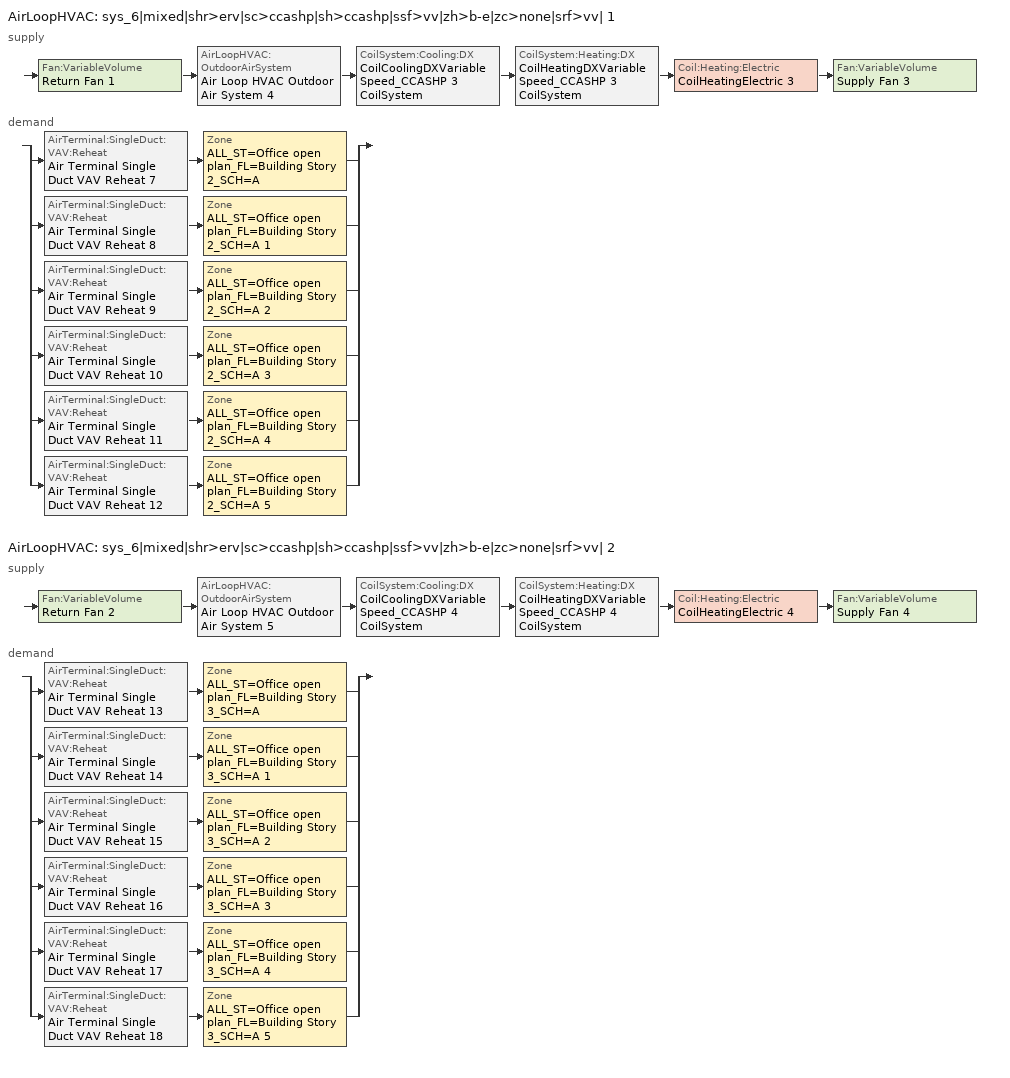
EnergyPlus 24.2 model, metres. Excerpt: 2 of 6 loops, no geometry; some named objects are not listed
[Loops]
AirLoopHVAC 'sys_6|mixed|shr>erv|sc>ccashp|sh>ccashp|ssf>vv|zh>b-e|zc>none|srf>vv| 1'
 supply: Fan:VariableVolume 'Return Fan 1' > AirLoopHVAC:OutdoorAirSystem 'Air Loop HVAC Outdoor Air System 4' > CoilSystem:Cooling:DX 'CoilCoolingDXVariableSpeed_CCASHP 3 CoilSystem' > CoilSystem:Heating:DX 'CoilHeatingDXVariableSpeed_CCASHP 3 CoilSystem' > Coil:Heating:Electric 'CoilHeatingElectric 3' > Fan:VariableVolume 'Supply Fan 3'
 demand: split
  | AirTerminal:SingleDuct:VAV:Reheat 'Air Terminal Single Duct VAV Reheat 7' > Zone 'ALL_ST=Office open plan_FL=Building Story 2_SCH=A'
  | AirTerminal:SingleDuct:VAV:Reheat 'Air Terminal Single Duct VAV Reheat 8' > Zone 'ALL_ST=Office open plan_FL=Building Story 2_SCH=A 1'
  | AirTerminal:SingleDuct:VAV:Reheat 'Air Terminal Single Duct VAV Reheat 9' > Zone 'ALL_ST=Office open plan_FL=Building Story 2_SCH=A 2'
  | AirTerminal:SingleDuct:VAV:Reheat 'Air Terminal Single Duct VAV Reheat 10' > Zone 'ALL_ST=Office open plan_FL=Building Story 2_SCH=A 3'
  | AirTerminal:SingleDuct:VAV:Reheat 'Air Terminal Single Duct VAV Reheat 11' > Zone 'ALL_ST=Office open plan_FL=Building Story 2_SCH=A 4'
  | AirTerminal:SingleDuct:VAV:Reheat 'Air Terminal Single Duct VAV Reheat 12' > Zone 'ALL_ST=Office open plan_FL=Building Story 2_SCH=A 5'
AirLoopHVAC 'sys_6|mixed|shr>erv|sc>ccashp|sh>ccashp|ssf>vv|zh>b-e|zc>none|srf>vv| 2'
 supply: Fan:VariableVolume 'Return Fan 2' > AirLoopHVAC:OutdoorAirSystem 'Air Loop HVAC Outdoor Air System 5' > CoilSystem:Cooling:DX 'CoilCoolingDXVariableSpeed_CCASHP 4 CoilSystem' > CoilSystem:Heating:DX 'CoilHeatingDXVariableSpeed_CCASHP 4 CoilSystem' > Coil:Heating:Electric 'CoilHeatingElectric 4' > Fan:VariableVolume 'Supply Fan 4'
 demand: split
  | AirTerminal:SingleDuct:VAV:Reheat 'Air Terminal Single Duct VAV Reheat 13' > Zone 'ALL_ST=Office open plan_FL=Building Story 3_SCH=A'
  | AirTerminal:SingleDuct:VAV:Reheat 'Air Terminal Single Duct VAV Reheat 14' > Zone 'ALL_ST=Office open plan_FL=Building Story 3_SCH=A 1'
  | AirTerminal:SingleDuct:VAV:Reheat 'Air Terminal Single Duct VAV Reheat 15' > Zone 'ALL_ST=Office open plan_FL=Building Story 3_SCH=A 2'
  | AirTerminal:SingleDuct:VAV:Reheat 'Air Terminal Single Duct VAV Reheat 16' > Zone 'ALL_ST=Office open plan_FL=Building Story 3_SCH=A 3'
  | AirTerminal:SingleDuct:VAV:Reheat 'Air Terminal Single Duct VAV Reheat 17' > Zone 'ALL_ST=Office open plan_FL=Building Story 3_SCH=A 4'
  | AirTerminal:SingleDuct:VAV:Reheat 'Air Terminal Single Duct VAV Reheat 18' > Zone 'ALL_ST=Office open plan_FL=Building Story 3_SCH=A 5'
[ZoneControl:Thermostat] Temperature Difference Between Cutout And Setpoint {deltaC}=0
Name | Zone or ZoneList | Control Type Schedule | Control 1
ALL_ST=Office open plan_FL=Building Story 2_SCH=A Thermostat | ALL_ST=Office open plan_FL=Building Story 2_SCH=A | ALL_ST=Office open plan_FL=Building Story 2_SCH=A Thermostat Schedule | Space Function Office open plan Thermostat 41
ALL_ST=Office open plan_FL=Building Story 2_SCH=A 1 Thermostat | ALL_ST=Office open plan_FL=Building Story 2_SCH=A 1 | ALL_ST=Office open plan_FL=Building Story 2_SCH=A 1 Thermostat Schedule | Space Function Office open plan Thermostat 46
ALL_ST=Office open plan_FL=Building Story 2_SCH=A 2 Thermostat | ALL_ST=Office open plan_FL=Building Story 2_SCH=A 2 | ALL_ST=Office open plan_FL=Building Story 2_SCH=A 2 Thermostat Schedule | Space Function Office open plan Thermostat 48
ALL_ST=Office open plan_FL=Building Story 2_SCH=A 3 Thermostat | ALL_ST=Office open plan_FL=Building Story 2_SCH=A 3 | ALL_ST=Office open plan_FL=Building Story 2_SCH=A 3 Thermostat Schedule | Space Function Office open plan Thermostat 52
ALL_ST=Office open plan_FL=Building Story 2_SCH=A 4 Thermostat | ALL_ST=Office open plan_FL=Building Story 2_SCH=A 4 | ALL_ST=Office open plan_FL=Building Story 2_SCH=A 4 Thermostat Schedule | Space Function Office open plan Thermostat 54
ALL_ST=Office open plan_FL=Building Story 2_SCH=A 5 Thermostat | ALL_ST=Office open plan_FL=Building Story 2_SCH=A 5 | ALL_ST=Office open plan_FL=Building Story 2_SCH=A 5 Thermostat Schedule | Space Function Office open plan Thermostat 56
ALL_ST=Office open plan_FL=Building Story 3_SCH=A Thermostat | ALL_ST=Office open plan_FL=Building Story 3_SCH=A | ALL_ST=Office open plan_FL=Building Story 3_SCH=A Thermostat Schedule | Space Function Office open plan Thermostat 40
ALL_ST=Office open plan_FL=Building Story 3_SCH=A 1 Thermostat | ALL_ST=Office open plan_FL=Building Story 3_SCH=A 1 | ALL_ST=Office open plan_FL=Building Story 3_SCH=A 1 Thermostat Schedule | Space Function Office open plan Thermostat 42
ALL_ST=Office open plan_FL=Building Story 3_SCH=A 2 Thermostat | ALL_ST=Office open plan_FL=Building Story 3_SCH=A 2 | ALL_ST=Office open plan_FL=Building Story 3_SCH=A 2 Thermostat Schedule | Space Function Office open plan Thermostat 45
ALL_ST=Office open plan_FL=Building Story 3_SCH=A 3 Thermostat | ALL_ST=Office open plan_FL=Building Story 3_SCH=A 3 | ALL_ST=Office open plan_FL=Building Story 3_SCH=A 3 Thermostat Schedule | Space Function Office open plan Thermostat 47
ALL_ST=Office open plan_FL=Building Story 3_SCH=A 4 Thermostat | ALL_ST=Office open plan_FL=Building Story 3_SCH=A 4 | ALL_ST=Office open plan_FL=Building Story 3_SCH=A 4 Thermostat Schedule | Space Function Office open plan Thermostat 51
ALL_ST=Office open plan_FL=Building Story 3_SCH=A 5 Thermostat | ALL_ST=Office open plan_FL=Building Story 3_SCH=A 5 | ALL_ST=Office open plan_FL=Building Story 3_SCH=A 5 Thermostat Schedule | Space Function Office open plan Thermostat 53
[ThermostatSetpoint:DualSetpoint] Heating Setpoint Temperature Schedule=NECB-A-Thermostat Setpoint-Heating; Cooling Setpoint Temperature Schedule=NECB-A-Thermostat Setpoint-Cooling
Space Function Office open plan Thermostat 41; Space Function Office open plan Thermostat 46; Space Function Office open plan Thermostat 48; Space Function Office open plan Thermostat 52; Space Function Office open plan Thermostat 54; Space Function Office open plan Thermostat 56; Space Function Office open plan Thermostat 40; Space Function Office open plan Thermostat 42; Space Function Office open plan Thermostat 45; Space Function Office open plan Thermostat 47; Space Function Office open plan Thermostat 51; Space Function Office open plan Thermostat 53
[ZoneHVAC:Baseboard:Convective:Electric] Availability Schedule=Always On Discrete; Heating Design Capacity {W}=Autosize; Efficiency=1
ZoneHVACBaseboardConvectiveElectric 8; ZoneHVACBaseboardConvectiveElectric 9; ZoneHVACBaseboardConvectiveElectric 10; ZoneHVACBaseboardConvectiveElectric 11; ZoneHVACBaseboardConvectiveElectric 12; ZoneHVACBaseboardConvectiveElectric 13; ZoneHVACBaseboardConvectiveElectric 14; ZoneHVACBaseboardConvectiveElectric 15; ZoneHVACBaseboardConvectiveElectric 16; ZoneHVACBaseboardConvectiveElectric 17; ZoneHVACBaseboardConvectiveElectric 18; ZoneHVACBaseboardConvectiveElectric 19
[Zone equipment]
ALL_ST=Office open plan_FL=Building Story 2_SCH=A: Air Terminal Single Duct VAV Reheat 7, ZoneHVACBaseboardConvectiveElectric 8
ALL_ST=Office open plan_FL=Building Story 2_SCH=A 1: Air Terminal Single Duct VAV Reheat 8, ZoneHVACBaseboardConvectiveElectric 9
ALL_ST=Office open plan_FL=Building Story 2_SCH=A 2: Air Terminal Single Duct VAV Reheat 9, ZoneHVACBaseboardConvectiveElectric 10
ALL_ST=Office open plan_FL=Building Story 2_SCH=A 3: Air Terminal Single Duct VAV Reheat 10, ZoneHVACBaseboardConvectiveElectric 11
ALL_ST=Office open plan_FL=Building Story 2_SCH=A 4: Air Terminal Single Duct VAV Reheat 11, ZoneHVACBaseboardConvectiveElectric 12
ALL_ST=Office open plan_FL=Building Story 2_SCH=A 5: Air Terminal Single Duct VAV Reheat 12, ZoneHVACBaseboardConvectiveElectric 13
ALL_ST=Office open plan_FL=Building Story 3_SCH=A: Air Terminal Single Duct VAV Reheat 13, ZoneHVACBaseboardConvectiveElectric 14
ALL_ST=Office open plan_FL=Building Story 3_SCH=A 1: Air Terminal Single Duct VAV Reheat 14, ZoneHVACBaseboardConvectiveElectric 15
ALL_ST=Office open plan_FL=Building Story 3_SCH=A 2: Air Terminal Single Duct VAV Reheat 15, ZoneHVACBaseboardConvectiveElectric 16
ALL_ST=Office open plan_FL=Building Story 3_SCH=A 3: Air Terminal Single Duct VAV Reheat 16, ZoneHVACBaseboardConvectiveElectric 17
ALL_ST=Office open plan_FL=Building Story 3_SCH=A 4: Air Terminal Single Duct VAV Reheat 17, ZoneHVACBaseboardConvectiveElectric 18
ALL_ST=Office open plan_FL=Building Story 3_SCH=A 5: Air Terminal Single Duct VAV Reheat 18, ZoneHVACBaseboardConvectiveElectric 19
[Sizing:Zone] Zone Cooling Design Supply Air Temperature Input Method=TemperatureDifference; Zone Cooling Design Supply Air Temperature {C}=13; Zone Cooling Design Supply Air Temperature Difference {deltaC}=11; Zone Heating Design Supply Air Temperature Input Method=TemperatureDifference; Zone Heating Design Supply Air Temperature {C}=43; Zone Heating Design Supply Air Temperature Difference {deltaC}=21; Zone Cooling Design Supply Air Humidity Ratio {kgWater/kgDryAir}=0.0085; Zone Heating Design Supply Air Humidity Ratio {kgWater/kgDryAir}=0.008; Zone Heating Sizing Factor=1.3; Zone Cooling Sizing Factor=1.1; Cooling Design Air Flow Method=DesignDay; Cooling Design Air Flow Rate {m3/s}=0; Cooling Minimum Air Flow per Zone Floor Area {m3/s-m2}=0.000762; Cooling Minimum Air Flow {m3/s}=0; Cooling Minimum Air Flow Fraction=0; Heating Design Air Flow Method=DesignDay; Heating Design Air Flow Rate {m3/s}=0; Heating Maximum Air Flow per Zone Floor Area {m3/s-m2}=0.002032; Heating Maximum Air Flow {m3/s}=0.141576; Heating Maximum Air Flow Fraction=0.3; Account for Dedicated Outdoor Air System=No; Zone Load Sizing Method=Sensible Load Only No Latent Load; Zone Latent Cooling Design Supply Air Humidity Ratio Input Method=HumidityRatioDifference; Zone Cooling Design Supply Air Humidity Ratio Difference {kgWater/kgDryAir}=0.005; Zone Latent Heating Design Supply Air Humidity Ratio Input Method=HumidityRatioDifference; Zone Humidification Design Supply Air Humidity Ratio Difference {kgWater/kgDryAir}=0.005; Type of Space Sum to Use=Coincident
Name | Design Specification Outdoor Air Object
ALL_ST=Office open plan_FL=Building Story 2_SCH=A | ALL_ST=Office open plan_FL=Building Story 2_SCH=A DSOA Space List
ALL_ST=Office open plan_FL=Building Story 2_SCH=A 1 | ALL_ST=Office open plan_FL=Building Story 2_SCH=A 1 DSOA Space List
ALL_ST=Office open plan_FL=Building Story 2_SCH=A 2 | ALL_ST=Office open plan_FL=Building Story 2_SCH=A 2 DSOA Space List
ALL_ST=Office open plan_FL=Building Story 2_SCH=A 3 | ALL_ST=Office open plan_FL=Building Story 2_SCH=A 3 DSOA Space List
ALL_ST=Office open plan_FL=Building Story 2_SCH=A 4 | ALL_ST=Office open plan_FL=Building Story 2_SCH=A 4 DSOA Space List
ALL_ST=Office open plan_FL=Building Story 2_SCH=A 5 | ALL_ST=Office open plan_FL=Building Story 2_SCH=A 5 DSOA Space List
ALL_ST=Office open plan_FL=Building Story 3_SCH=A | ALL_ST=Office open plan_FL=Building Story 3_SCH=A DSOA Space List
ALL_ST=Office open plan_FL=Building Story 3_SCH=A 1 | ALL_ST=Office open plan_FL=Building Story 3_SCH=A 1 DSOA Space List
ALL_ST=Office open plan_FL=Building Story 3_SCH=A 2 | ALL_ST=Office open plan_FL=Building Story 3_SCH=A 2 DSOA Space List
ALL_ST=Office open plan_FL=Building Story 3_SCH=A 3 | ALL_ST=Office open plan_FL=Building Story 3_SCH=A 3 DSOA Space List
ALL_ST=Office open plan_FL=Building Story 3_SCH=A 4 | ALL_ST=Office open plan_FL=Building Story 3_SCH=A 4 DSOA Space List
ALL_ST=Office open plan_FL=Building Story 3_SCH=A 5 | ALL_ST=Office open plan_FL=Building Story 3_SCH=A 5 DSOA Space List
[Controller:MechanicalVentilation] Demand Controlled Ventilation=No; System Outdoor Air Method=ZoneSum; Design Specification Outdoor Air Object Name 1=Space Function Office open plan Ventilation; Design Specification Outdoor Air Object Name 2=Space Function Office open plan Ventilation; Design Specification Outdoor Air Object Name 3=Space Function Office open plan Ventilation; Design Specification Outdoor Air Object Name 4=Space Function Office open plan Ventilation; Design Specification Outdoor Air Object Name 5=Space Function Office open plan Ventilation; Design Specification Outdoor Air Object Name 6=Space Function Office open plan Ventilation
Name | Availability Schedule | Zone or ZoneList Name 1 | Zone or ZoneList Name 2 | Zone or ZoneList Name 3 | Zone or ZoneList Name 4 | Zone or ZoneList Name 5 | Zone or ZoneList Name 6
Controller Mechanical Ventilation 4 | sys_6|mixed|shr>none|sc>ccashp|sh>ccashp|ssf>vv|zh>b-e|zc>none|srf>vv| 1 Occ Sch | ALL_ST=Office open plan_FL=Building Story 2_SCH=A | ALL_ST=Office open plan_FL=Building Story 2_SCH=A 1 | ALL_ST=Office open plan_FL=Building Story 2_SCH=A 2 | ALL_ST=Office open plan_FL=Building Story 2_SCH=A 3 | ALL_ST=Office open plan_FL=Building Story 2_SCH=A 4 | ALL_ST=Office open plan_FL=Building Story 2_SCH=A 5
Controller Mechanical Ventilation 5 | sys_6|mixed|shr>none|sc>ccashp|sh>ccashp|ssf>vv|zh>b-e|zc>none|srf>vv| 2 Occ Sch | ALL_ST=Office open plan_FL=Building Story 3_SCH=A | ALL_ST=Office open plan_FL=Building Story 3_SCH=A 1 | ALL_ST=Office open plan_FL=Building Story 3_SCH=A 2 | ALL_ST=Office open plan_FL=Building Story 3_SCH=A 3 | ALL_ST=Office open plan_FL=Building Story 3_SCH=A 4 | ALL_ST=Office open plan_FL=Building Story 3_SCH=A 5
[DesignSpecification:OutdoorAir]
Space Function Office open plan Ventilation: Outdoor Air Method=Sum; Outdoor Air Flow per Person {m3/s-person}=0.00253908; Outdoor Air Flow per Zone Floor Area {m3/s-m2}=0.0003048; Outdoor Air Flow per Zone {m3/s}=0; Outdoor Air Flow Air Changes per Hour {1/hr}=0
[DesignSpecification:OutdoorAir:SpaceList] Space Design Specification Outdoor Air Object Name 1=Space Function Office open plan Ventilation
Name | Space Name 1
ALL_ST=Office open plan_FL=Building Story 2_SCH=A DSOA Space List | Perimeter_mid_ZN_4
ALL_ST=Office open plan_FL=Building Story 2_SCH=A 1 DSOA Space List | Perimeter_mid_ZN_2
ALL_ST=Office open plan_FL=Building Story 2_SCH=A 2 DSOA Space List | Perimeter_mid_ZN_1
ALL_ST=Office open plan_FL=Building Story 2_SCH=A 3 DSOA Space List | DataCenter_mid_ZN_6
ALL_ST=Office open plan_FL=Building Story 2_SCH=A 4 DSOA Space List | Core_mid
ALL_ST=Office open plan_FL=Building Story 2_SCH=A 5 DSOA Space List | Perimeter_mid_ZN_3
ALL_ST=Office open plan_FL=Building Story 3_SCH=A DSOA Space List | Perimeter_top_ZN_4
ALL_ST=Office open plan_FL=Building Story 3_SCH=A 1 DSOA Space List | Perimeter_top_ZN_1
ALL_ST=Office open plan_FL=Building Story 3_SCH=A 2 DSOA Space List | Perimeter_top_ZN_2
ALL_ST=Office open plan_FL=Building Story 3_SCH=A 3 DSOA Space List | DataCenter_top_ZN_6
ALL_ST=Office open plan_FL=Building Story 3_SCH=A 4 DSOA Space List | Perimeter_top_ZN_3
ALL_ST=Office open plan_FL=Building Story 3_SCH=A 5 DSOA Space List | Core_top
[AirTerminal:SingleDuct:VAV:Reheat] Availability Schedule=Always On Discrete; Maximum Air Flow Rate {m3/s}=Autosize; Zone Minimum Air Flow Input Method=Constant; Constant Minimum Air Flow Fraction=0.3; Fixed Minimum Air Flow Rate {m3/s}=0; Maximum Hot Water or Steam Flow Rate {m3/s}=Autosize; Minimum Hot Water or Steam Flow Rate {m3/s}=0; Convergence Tolerance=0.001; Damper Heating Action=Normal; Maximum Flow per Zone Floor Area During Reheat {m3/s-m2}=Autocalculate; Maximum Flow Fraction During Reheat=0.5; Maximum Reheat Air Temperature {C}=43
Name | Reheat Coil
Air Terminal Single Duct VAV Reheat 7 | Coil Heating Electric 7
Air Terminal Single Duct VAV Reheat 8 | Coil Heating Electric 8
Air Terminal Single Duct VAV Reheat 9 | Coil Heating Electric 9
Air Terminal Single Duct VAV Reheat 10 | Coil Heating Electric 10
Air Terminal Single Duct VAV Reheat 11 | Coil Heating Electric 11
Air Terminal Single Duct VAV Reheat 12 | Coil Heating Electric 12
Air Terminal Single Duct VAV Reheat 13 | Coil Heating Electric 13
Air Terminal Single Duct VAV Reheat 14 | Coil Heating Electric 14
Air Terminal Single Duct VAV Reheat 15 | Coil Heating Electric 15
Air Terminal Single Duct VAV Reheat 16 | Coil Heating Electric 16
Air Terminal Single Duct VAV Reheat 17 | Coil Heating Electric 17
Air Terminal Single Duct VAV Reheat 18 | Coil Heating Electric 18
[Coil:Heating:Electric] Availability Schedule=Always On Discrete; Efficiency=1
Name | Nominal Capacity {W}
Coil Heating Electric 7 | 209724
Coil Heating Electric 8 | 176876
Coil Heating Electric 9 | 245921
Coil Heating Electric 10 | 25674.6
Coil Heating Electric 11 | 389016
Coil Heating Electric 12 | 243651
Coil Heating Electric 13 | 24052.3
Coil Heating Electric 14 | 36860.1
Coil Heating Electric 15 | 24195.8
Coil Heating Electric 16 | 3039.24
Coil Heating Electric 17 | 36634
Coil Heating Electric 18 | 96427.9
CoilHeatingElectric 3; CoilHeatingElectric 4 | Autosize
[AirLoopHVAC] Design Supply Air Flow Rate {m3/s}=AutoSize; Design Return Air Flow Fraction of Supply Air Flow=1
sys_6|mixed|shr>erv|sc>ccashp|sh>ccashp|ssf>vv|zh>b-e|zc>none|srf>vv| 1; sys_6|mixed|shr>erv|sc>ccashp|sh>ccashp|ssf>vv|zh>b-e|zc>none|srf>vv| 2
[Sizing:System] Type of Load to Size On=Sensible; Design Outdoor Air Flow Rate {m3/s}=Autosize; Central Heating Maximum System Air Flow Ratio=1; Preheat Design Temperature {C}=7; Preheat Design Humidity Ratio {kgWater/kgDryAir}=0.008; Precool Design Temperature {C}=13; Precool Design Humidity Ratio {kgWater/kgDryAir}=0.008; Central Cooling Design Supply Air Temperature {C}=13; Central Heating Design Supply Air Temperature {C}=43; Type of Zone Sum to Use=NonCoincident; 100% Outdoor Air in Cooling=No; 100% Outdoor Air in Heating=No; Central Cooling Design Supply Air Humidity Ratio {kgWater/kgDryAir}=0.0085; Central Heating Design Supply Air Humidity Ratio {kgWater/kgDryAir}=0.008; Cooling Supply Air Flow Rate Method=DesignDay; Cooling Supply Air Flow Rate {m3/s}=0; Cooling Supply Air Flow Rate Per Floor Area {m3/s-m2}=0.00996765; Cooling Fraction of Autosized Cooling Supply Air Flow Rate=1; Cooling Supply Air Flow Rate Per Unit Cooling Capacity {m3/s-W}=3.94755e-05; Heating Supply Air Flow Rate Method=DesignDay; Heating Supply Air Flow Rate {m3/s}=0; Heating Supply Air Flow Rate Per Floor Area {m3/s-m2}=0.00996765; Heating Fraction of Autosized Heating Supply Air Flow Rate=1; Heating Fraction of Autosized Cooling Supply Air Flow Rate=1; Heating Supply Air Flow Rate Per Unit Heating Capacity {m3/s-W}=3.15882e-05; System Outdoor Air Method=ZoneSum; Zone Maximum Outdoor Air Fraction=1; Cooling Design Capacity Method=CoolingDesignCapacity; Cooling Design Capacity {W}=Autosize; Cooling Design Capacity Per Floor Area {W/m2}=234.7; Fraction of Autosized Cooling Design Capacity=1; Heating Design Capacity Method=HeatingDesignCapacity; Heating Design Capacity {W}=Autosize; Heating Design Capacity Per Floor Area {W/m2}=157; Fraction of Autosized Heating Design Capacity=1; Central Cooling Capacity Control Method=OnOff; Occupant Diversity=Autosize
sys_6|mixed|shr>erv|sc>ccashp|sh>ccashp|ssf>vv|zh>b-e|zc>none|srf>vv| 1; sys_6|mixed|shr>erv|sc>ccashp|sh>ccashp|ssf>vv|zh>b-e|zc>none|srf>vv| 2
[Controller:OutdoorAir] Minimum Outdoor Air Flow Rate {m3/s}=Autosize; Maximum Outdoor Air Flow Rate {m3/s}=Autosize; Economizer Control Type=DifferentialEnthalpy; Economizer Control Action Type=ModulateFlow; Lockout Type=NoLockout; Minimum Limit Type=FixedMinimum; High Humidity Control=No; High Humidity Outdoor Air Flow Ratio=1; Control High Indoor Humidity Based on Outdoor Humidity Ratio=Yes; Heat Recovery Bypass Control Type=BypassWhenOAFlowGreaterThanMinimum; Economizer Operation Staging=InterlockedWithMechanicalCooling
Name | Minimum Outdoor Air Schedule | Mechanical Ventilation Controller
Controller Outdoor Air 4 | sys_6|mixed|shr>none|sc>ccashp|sh>ccashp|ssf>vv|zh>b-e|zc>none|srf>vv| 1 Occ Sch | Controller Mechanical Ventilation 4
Controller Outdoor Air 5 | sys_6|mixed|shr>none|sc>ccashp|sh>ccashp|ssf>vv|zh>b-e|zc>none|srf>vv| 2 Occ Sch | Controller Mechanical Ventilation 5
[HeatExchanger:AirToAir:SensibleAndLatent] Availability Schedule=Always On Discrete; Nominal Supply Air Flow Rate {m3/s}=Autosize; Sensible Effectiveness at 100% Heating Air Flow=0.5; Latent Effectiveness at 100% Heating Air Flow=0.5; Sensible Effectiveness at 100% Cooling Air Flow=0.5; Latent Effectiveness at 100% Cooling Air Flow=0.5; Supply Air Outlet Temperature Control=Yes; Heat Exchanger Type=Rotary; Frost Control Type=ExhaustOnly; Threshold Temperature {C}=-23.3; Initial Defrost Time Fraction=0.167; Rate of Defrost Time Fraction Increase {1/K}=1.44; Economizer Lockout=Yes
Name | Nominal Electric Power {W} | Sensible Effectiveness of Heating Air Flow Curve | Latent Effectiveness of Heating Air Flow Curve | Sensible Effectiveness of Cooling Air Flow Curve | Latent Effectiveness of Cooling Air Flow Curve
sys_6|mixed|shr>none|sc>ccashp|sh>ccashp|ssf>vv|zh>b-e|zc>none|srf>vv| 1 ERV | 11089.1 | sys_6|mixed|shr>none|sc>ccashp|sh>ccashp|ssf>vv|zh>b-e|zc>none|srf>vv| 1 ERV_SensHeatEff 1 | sys_6|mixed|shr>none|sc>ccashp|sh>ccashp|ssf>vv|zh>b-e|zc>none|srf>vv| 1 ERV_LatHeatEff 1 | sys_6|mixed|shr>none|sc>ccashp|sh>ccashp|ssf>vv|zh>b-e|zc>none|srf>vv| 1 ERV_SensCoolEff 1 | sys_6|mixed|shr>none|sc>ccashp|sh>ccashp|ssf>vv|zh>b-e|zc>none|srf>vv| 1 ERV_LatCoolEff 1
sys_6|mixed|shr>none|sc>ccashp|sh>ccashp|ssf>vv|zh>b-e|zc>none|srf>vv| 2 ERV | 1153.91 | sys_6|mixed|shr>none|sc>ccashp|sh>ccashp|ssf>vv|zh>b-e|zc>none|srf>vv| 2 ERV_SensHeatEff 1 | sys_6|mixed|shr>none|sc>ccashp|sh>ccashp|ssf>vv|zh>b-e|zc>none|srf>vv| 2 ERV_LatHeatEff 1 | sys_6|mixed|shr>none|sc>ccashp|sh>ccashp|ssf>vv|zh>b-e|zc>none|srf>vv| 2 ERV_SensCoolEff 1 | sys_6|mixed|shr>none|sc>ccashp|sh>ccashp|ssf>vv|zh>b-e|zc>none|srf>vv| 2 ERV_LatCoolEff 1
[SetpointManager:OutdoorAirPretreat] Control Variable=Temperature; Minimum Setpoint Temperature {C}=-99; Maximum Setpoint Temperature {C}=99; Minimum Setpoint Humidity Ratio {kgWater/kgDryAir}=1e-05; Maximum Setpoint Humidity Ratio {kgWater/kgDryAir}=1
Name | Setpoint Node or NodeList
Setpoint Manager Outdoor Air Pretreat 4 | sys_6|mixed|shr>none|sc>ccashp|sh>ccashp|ssf>vv|zh>b-e|zc>none|srf>vv| 1 ERV Primary Outlet Air Node
Setpoint Manager Outdoor Air Pretreat 5 | sys_6|mixed|shr>none|sc>ccashp|sh>ccashp|ssf>vv|zh>b-e|zc>none|srf>vv| 2 ERV Primary Outlet Air Node
[SetpointManager:MixedAir] Control Variable=Temperature
Name | Setpoint Node or NodeList
Return Fan 1 Outlet Air Node OS Default SPM | Return Fan 1 Outlet Air Node
sys_6|mixed|shr>erv|sc>ccashp|sh>ccashp|ssf>vv|zh>b-e|zc>none|srf>vv| 1 Mixed Air Node OS Default SPM | sys_6|mixed|shr>erv|sc>ccashp|sh>ccashp|ssf>vv|zh>b-e|zc>none|srf>vv| 1 Mixed Air Node
CoilCoolingDXVariableSpeed_CCASHP 3 Outlet Air Node OS Default SPM | CoilCoolingDXVariableSpeed_CCASHP 3 Outlet Air Node
CoilHeatingDXVariableSpeed_CCASHP 3 Outlet Air Node OS Default SPM | CoilHeatingDXVariableSpeed_CCASHP 3 Outlet Air Node
Return Fan 2 Outlet Air Node OS Default SPM | Return Fan 2 Outlet Air Node
sys_6|mixed|shr>erv|sc>ccashp|sh>ccashp|ssf>vv|zh>b-e|zc>none|srf>vv| 2 Mixed Air Node OS Default SPM | sys_6|mixed|shr>erv|sc>ccashp|sh>ccashp|ssf>vv|zh>b-e|zc>none|srf>vv| 2 Mixed Air Node
CoilCoolingDXVariableSpeed_CCASHP 4 Outlet Air Node OS Default SPM | CoilCoolingDXVariableSpeed_CCASHP 4 Outlet Air Node
CoilHeatingDXVariableSpeed_CCASHP 4 Outlet Air Node OS Default SPM | CoilHeatingDXVariableSpeed_CCASHP 4 Outlet Air Node
[CoilSystem:Cooling:DX]
Name | Cooling Coil
CoilCoolingDXVariableSpeed_CCASHP 3 CoilSystem | CoilCoolingDXVariableSpeed_CCASHP 3
CoilCoolingDXVariableSpeed_CCASHP 4 CoilSystem | CoilCoolingDXVariableSpeed_CCASHP 4
[Coil:Cooling:DX:VariableSpeed] Number of Speeds=1; Nominal Speed Level=1; Rated Air Flow Rate At Selected Nominal Speed Level {m3/s}=AutoSize; Nominal Time for Condensate to Begin Leaving the Coil {s}=0; Initial Moisture Evaporation Rate Divided by Steady-State AC Latent Capacity=0; Maximum Cycling Rate {cycles/hr}=2.5; Latent Capacity Time Constant {s}=60; Fan Delay Time {s}=60; Energy Part Load Fraction Curve=Mitsubishi Hyper Heating VRF Outdoor Unit CPLFFPLR curve; Condenser Type=AirCooled; Evaporative Condenser Pump Rated Power Consumption {W}=0; Crankcase Heater Capacity {W}=1e-06; Maximum Outdoor Dry-Bulb Temperature for Crankcase Heater Operation {C}=10; Minimum Outdoor Dry-Bulb Temperature for Compressor Operation {C}=-25; Basin Heater Capacity {W/K}=0; Basin Heater Setpoint Temperature {C}=2; Speed Reference Unit Gross Rated Total Cooling Capacity 1 {W}=8914.19; Speed Reference Unit Gross Rated Sensible Heat Ratio 1=0.79; Speed Reference Unit Gross Rated Cooling COP 1 {W/W}=3.76; Speed Reference Unit Rated Air Flow Rate 1 {m3/s}=0.944; Speed Rated Evaporator Fan Power Per Volume Flow Rate 2017 1 {W/(m3/s)}=773.3; Speed Rated Evaporator Fan Power Per Volume Flow Rate 2023 1 {W/(m3/s)}=934.4; Speed Total Cooling Capacity Function of Temperature Curve Name 1=Mitsubishi Hyper Heating VRF Outdoor Unit CCAPFT curve; Speed Total Cooling Capacity Function of Air Flow Fraction Curve Name 1=Mitsubishi Hyper Heating VRF Outdoor Unit CCAPFFF curve; Speed Energy Input Ratio Function of Temperature Curve Name 1=Mitsubishi Hyper Heating VRF Outdoor Unit CEIRFT curve; Speed Energy Input Ratio Function of Air Flow Fraction Curve Name 1=Mitsubishi Hyper Heating VRF Outdoor Unit CEIRFFF curve
Name | Gross Rated Total Cooling Capacity At Selected Nominal Speed Level {W}
CoilCoolingDXVariableSpeed_CCASHP 3 | 1.75122e+06
CoilCoolingDXVariableSpeed_CCASHP 4 | 270416
[CoilSystem:Heating:DX]
Name | Heating Coil
CoilHeatingDXVariableSpeed_CCASHP 3 CoilSystem | CoilHeatingDXVariableSpeed_CCASHP 3
CoilHeatingDXVariableSpeed_CCASHP 4 CoilSystem | CoilHeatingDXVariableSpeed_CCASHP 4
[Coil:Heating:DX:VariableSpeed] Number of Speeds=1; Nominal Speed Level=1; Rated Air Flow Rate At Selected Nominal Speed Level {m3/s}=AutoSize; Energy Part Load Fraction Curve=Mitsubishi Hyper Heating VRF Outdoor Unit HPLFFPLR curve; Defrost Energy Input Ratio Function of Temperature Curve=Mitsubishi Hyper Heating VRF Outdoor Unit Defrost HEIRFT curve; Minimum Outdoor Dry-Bulb Temperature for Compressor Operation {C}=-25; Maximum Outdoor Dry-Bulb Temperature for Defrost Operation {C}=5; Crankcase Heater Capacity {W}=1e-06; Maximum Outdoor Dry-Bulb Temperature for Crankcase Heater Operation {C}=10; Defrost Strategy=ReverseCycle; Defrost Control=OnDemand; Defrost Time Period Fraction=0.166667; Resistive Defrost Heater Capacity {W}=AutoSize; Speed Reference Unit Gross Rated Heating Capacity 1 {W}=9124.85; Speed Reference Unit Rated Air Flow Rate 1 {m3/s}=0.653; Speed Rated Supply Air Fan Power Per Volume Flow Rate 2017 1 {W/(m3/s)}=773.3; Speed Rated Supply Air Fan Power Per Volume Flow Rate 2023 1 {W/(m3/s)}=934.4; Speed Heating Capacity Function of Temperature Curve Name 1=Mitsubishi Hyper Heating VRF Outdoor Unit HCAPFT curve; Speed Total  Heating Capacity Function of Air Flow Fraction Curve Name 1=Mitsubishi Hyper Heating VRF Outdoor Unit HCAPFFF curve; Speed Energy Input Ratio Function of Temperature Curve Name 1=Mitsubishi Hyper Heating VRF Outdoor Unit HEIRFT curve; Speed Energy Input Ratio Function of Air Flow Fraction Curve Name 1=Mitsubishi Hyper Heating VRF Outdoor Unit HEIRFFF curve
Name | Rated Heating Capacity At Selected Nominal Speed Level {W} | Speed Reference Unit Gross Rated Heating COP 1 {W/W}
CoilHeatingDXVariableSpeed_CCASHP 3 | 1.75122e+06 | 7.55188
CoilHeatingDXVariableSpeed_CCASHP 4 | 270416 | 4.65041
[Fan:VariableVolume] Maximum Flow Rate {m3/s}=AutoSize; Fan Power Minimum Flow Rate Input Method=Fraction; Fan Power Minimum Air Flow Rate {m3/s}=0; Motor In Airstream Fraction=1; Fan Power Coefficient 5=0
Name | Availability Schedule | Fan Total Efficiency | Pressure Rise {Pa} | Fan Power Minimum Flow Fraction | Motor Efficiency | Fan Power Coefficient 1 | Fan Power Coefficient 2 | Fan Power Coefficient 3 | Fan Power Coefficient 4
Return Fan 1 | sys_6|mixed|shr>none|sc>ccashp|sh>ccashp|ssf>vv|zh>b-e|zc>none|srf>vv| 1 Occ Sch | 0.299975 | 250 | 0.22 | 0.4615 | -0.3477 | 4.0976 | -5.0024 | 2.268
Supply Fan 3 | sys_6|mixed|shr>none|sc>ccashp|sh>ccashp|ssf>vv|zh>b-e|zc>none|srf>vv| 1 Occ Sch | 0.549965 | 1000 | 0.22 | 0.8461 | -0.3477 | 4.0976 | -5.0024 | 2.268
Return Fan 2 | sys_6|mixed|shr>none|sc>ccashp|sh>ccashp|ssf>vv|zh>b-e|zc>none|srf>vv| 2 Occ Sch | 0.299975 | 250 | 0.68 | 0.4615 | -2.4176 | 9.5874 | -11.559 | 5.4009
Supply Fan 4 | sys_6|mixed|shr>none|sc>ccashp|sh>ccashp|ssf>vv|zh>b-e|zc>none|srf>vv| 2 Occ Sch | 0.549965 | 1000 | 0.22 | 0.8461 | -0.3477 | 4.0976 | -5.0024 | 2.268
[SetpointManager:Warmest] Control Variable=Temperature; Minimum Setpoint Temperature {C}=13; Maximum Setpoint Temperature {C}=22; Strategy=MaximumTemperature
Name | HVAC Air Loop | Setpoint Node or NodeList
Setpoint Manager Warmest 2 | sys_6|mixed|shr>erv|sc>ccashp|sh>ccashp|ssf>vv|zh>b-e|zc>none|srf>vv| 1 | sys_6|mixed|shr>erv|sc>ccashp|sh>ccashp|ssf>vv|zh>b-e|zc>none|srf>vv| 1 Supply Outlet Node
Setpoint Manager Warmest 3 | sys_6|mixed|shr>erv|sc>ccashp|sh>ccashp|ssf>vv|zh>b-e|zc>none|srf>vv| 2 | sys_6|mixed|shr>erv|sc>ccashp|sh>ccashp|ssf>vv|zh>b-e|zc>none|srf>vv| 2 Supply Outlet Node
[Schedule:Day:Interval]
NECB-A-Thermostat Setpoint-Heating Sun|Hol Day; NECB-A-Thermostat Setpoint-Heating Sat Day: No, 24:00, 18
NECB-A-Thermostat Setpoint-Heating Default|Wkdy Day; NECB-A-Thermostat Setpoint-Heating Default: No, 06:00, 18, 07:00, 20, 21:00, 22, 24:00, 18
NECB-A-Thermostat Setpoint-Cooling Sun|Hol Day; NECB-A-Thermostat Setpoint-Cooling Sat Day: No, 24:00, 35
NECB-A-Thermostat Setpoint-Cooling Default|Wkdy Day; NECB-A-Thermostat Setpoint-Cooling Default: No, 06:00, 35, 21:00, 24, 24:00, 35
Schedule Day 14; Schedule Day 13; Schedule Day 16; Schedule Day 15: No, 24:00, 0
sys_6|mixed|shr>none|sc>ccashp|sh>ccashp|ssf>vv|zh>b-e|zc>none|srf>vv| 1 Occ Sch Default; sys_6|mixed|shr>none|sc>ccashp|sh>ccashp|ssf>vv|zh>b-e|zc>none|srf>vv| 2 Occ Sch Default: No, 08:00, 0, 19:00, 1, 24:00, 0
sys_6|mixed|shr>none|sc>ccashp|sh>ccashp|ssf>vv|zh>b-e|zc>none|srf>vv| 1 Occ Sch Summer Design Day; sys_6|mixed|shr>none|sc>ccashp|sh>ccashp|ssf>vv|zh>b-e|zc>none|srf>vv| 1 Occ Sch Winter Design Day; sys_6|mixed|shr>none|sc>ccashp|sh>ccashp|ssf>vv|zh>b-e|zc>none|srf>vv| 2 Occ Sch Summer Design Day; sys_6|mixed|shr>none|sc>ccashp|sh>ccashp|ssf>vv|zh>b-e|zc>none|srf>vv| 2 Occ Sch Winter Design Day: No, 24:00, 1
[Schedule:Week:Daily]
NECB-A-Thermostat Setpoint-Heating Week Rule - Jan1-Dec31: NECB-A-Thermostat Setpoint-Heating Sun|Hol Day, NECB-A-Thermostat Setpoint-Heating Default|Wkdy Day, NECB-A-Thermostat Setpoint-Heating Default|Wkdy Day, NECB-A-Thermostat Setpoint-Heating Default|Wkdy Day, NECB-A-Thermostat Setpoint-Heating Default|Wkdy Day, NECB-A-Thermostat Setpoint-Heating Default|Wkdy Day, NECB-A-Thermostat Setpoint-Heating Sat Day, NECB-A-Thermostat Setpoint-Heating Default, NECB-A-Thermostat Setpoint-Heating Default, NECB-A-Thermostat Setpoint-Heating Default, NECB-A-Thermostat Setpoint-Heating Default, NECB-A-Thermostat Setpoint-Heating Default
NECB-A-Thermostat Setpoint-Cooling Week Rule - Jan1-Dec31: NECB-A-Thermostat Setpoint-Cooling Sun|Hol Day, NECB-A-Thermostat Setpoint-Cooling Default|Wkdy Day, NECB-A-Thermostat Setpoint-Cooling Default|Wkdy Day, NECB-A-Thermostat Setpoint-Cooling Default|Wkdy Day, NECB-A-Thermostat Setpoint-Cooling Default|Wkdy Day, NECB-A-Thermostat Setpoint-Cooling Default|Wkdy Day, NECB-A-Thermostat Setpoint-Cooling Sat Day, NECB-A-Thermostat Setpoint-Cooling Default, NECB-A-Thermostat Setpoint-Cooling Default, NECB-A-Thermostat Setpoint-Cooling Default, NECB-A-Thermostat Setpoint-Cooling Default, NECB-A-Thermostat Setpoint-Cooling Default
sys_6|mixed|shr>none|sc>ccashp|sh>ccashp|ssf>vv|zh>b-e|zc>none|srf>vv| 1 Occ Sch Week Rule - Jan1-Dec31: Schedule Day 14, sys_6|mixed|shr>none|sc>ccashp|sh>ccashp|ssf>vv|zh>b-e|zc>none|srf>vv| 1 Occ Sch Default, sys_6|mixed|shr>none|sc>ccashp|sh>ccashp|ssf>vv|zh>b-e|zc>none|srf>vv| 1 Occ Sch Default, sys_6|mixed|shr>none|sc>ccashp|sh>ccashp|ssf>vv|zh>b-e|zc>none|srf>vv| 1 Occ Sch Default, sys_6|mixed|shr>none|sc>ccashp|sh>ccashp|ssf>vv|zh>b-e|zc>none|srf>vv| 1 Occ Sch Default, sys_6|mixed|shr>none|sc>ccashp|sh>ccashp|ssf>vv|zh>b-e|zc>none|srf>vv| 1 Occ Sch Default, Schedule Day 13, sys_6|mixed|shr>none|sc>ccashp|sh>ccashp|ssf>vv|zh>b-e|zc>none|srf>vv| 1 Occ Sch Default, sys_6|mixed|shr>none|sc>ccashp|sh>ccashp|ssf>vv|zh>b-e|zc>none|srf>vv| 1 Occ Sch Summer Design Day, sys_6|mixed|shr>none|sc>ccashp|sh>ccashp|ssf>vv|zh>b-e|zc>none|srf>vv| 1 Occ Sch Winter Design Day, sys_6|mixed|shr>none|sc>ccashp|sh>ccashp|ssf>vv|zh>b-e|zc>none|srf>vv| 1 Occ Sch Default, sys_6|mixed|shr>none|sc>ccashp|sh>ccashp|ssf>vv|zh>b-e|zc>none|srf>vv| 1 Occ Sch Default
sys_6|mixed|shr>none|sc>ccashp|sh>ccashp|ssf>vv|zh>b-e|zc>none|srf>vv| 2 Occ Sch Week Rule - Jan1-Dec31: Schedule Day 16, sys_6|mixed|shr>none|sc>ccashp|sh>ccashp|ssf>vv|zh>b-e|zc>none|srf>vv| 2 Occ Sch Default, sys_6|mixed|shr>none|sc>ccashp|sh>ccashp|ssf>vv|zh>b-e|zc>none|srf>vv| 2 Occ Sch Default, sys_6|mixed|shr>none|sc>ccashp|sh>ccashp|ssf>vv|zh>b-e|zc>none|srf>vv| 2 Occ Sch Default, sys_6|mixed|shr>none|sc>ccashp|sh>ccashp|ssf>vv|zh>b-e|zc>none|srf>vv| 2 Occ Sch Default, sys_6|mixed|shr>none|sc>ccashp|sh>ccashp|ssf>vv|zh>b-e|zc>none|srf>vv| 2 Occ Sch Default, Schedule Day 15, sys_6|mixed|shr>none|sc>ccashp|sh>ccashp|ssf>vv|zh>b-e|zc>none|srf>vv| 2 Occ Sch Default, sys_6|mixed|shr>none|sc>ccashp|sh>ccashp|ssf>vv|zh>b-e|zc>none|srf>vv| 2 Occ Sch Summer Design Day, sys_6|mixed|shr>none|sc>ccashp|sh>ccashp|ssf>vv|zh>b-e|zc>none|srf>vv| 2 Occ Sch Winter Design Day, sys_6|mixed|shr>none|sc>ccashp|sh>ccashp|ssf>vv|zh>b-e|zc>none|srf>vv| 2 Occ Sch Default, sys_6|mixed|shr>none|sc>ccashp|sh>ccashp|ssf>vv|zh>b-e|zc>none|srf>vv| 2 Occ Sch Default
[Schedule:Year]
NECB-A-Thermostat Setpoint-Heating: NECB-A-Thermostat Setpoint-Heating Week Rule - Jan1-Dec31, 1, 1, 12, 31
NECB-A-Thermostat Setpoint-Cooling: NECB-A-Thermostat Setpoint-Cooling Week Rule - Jan1-Dec31, 1, 1, 12, 31
sys_6|mixed|shr>none|sc>ccashp|sh>ccashp|ssf>vv|zh>b-e|zc>none|srf>vv| 1 Occ Sch: sys_6|mixed|shr>none|sc>ccashp|sh>ccashp|ssf>vv|zh>b-e|zc>none|srf>vv| 1 Occ Sch Week Rule - Jan1-Dec31, 1, 1, 12, 31
sys_6|mixed|shr>none|sc>ccashp|sh>ccashp|ssf>vv|zh>b-e|zc>none|srf>vv| 2 Occ Sch: sys_6|mixed|shr>none|sc>ccashp|sh>ccashp|ssf>vv|zh>b-e|zc>none|srf>vv| 2 Occ Sch Week Rule - Jan1-Dec31, 1, 1, 12, 31
[Schedule:Compact]
ALL_ST=Office open plan_FL=Building Story 2_SCH=A Thermostat Schedule; ALL_ST=Office open plan_FL=Building Story 2_SCH=A 1 Thermostat Schedule; ALL_ST=Office open plan_FL=Building Story 2_SCH=A 2 Thermostat Schedule; ALL_ST=Office open plan_FL=Building Story 2_SCH=A 3 Thermostat Schedule; ALL_ST=Office open plan_FL=Building Story 2_SCH=A 4 Thermostat Schedule; ALL_ST=Office open plan_FL=Building Story 2_SCH=A 5 Thermostat Schedule; ALL_ST=Office open plan_FL=Building Story 3_SCH=A Thermostat Schedule; ALL_ST=Office open plan_FL=Building Story 3_SCH=A 1 Thermostat Schedule; ALL_ST=Office open plan_FL=Building Story 3_SCH=A 2 Thermostat Schedule; ALL_ST=Office open plan_FL=Building Story 3_SCH=A 3 Thermostat Schedule; ALL_ST=Office open plan_FL=Building Story 3_SCH=A 4 Thermostat Schedule; ALL_ST=Office open plan_FL=Building Story 3_SCH=A 5 Thermostat Schedule: Through: 12/31, For: AllDays, Until: 24:00, 4
[Schedule:Constant]
Always On Discrete: Hourly Value=1
[Table:Lookup]
Mitsubishi Hyper Heating VRF Outdoor Unit CPLFFPLR curve: Mitsubishi Hyper Heating VRF Outdoor Unit CPLFFPLR curve Independent Variable List, None, 1, Dimensionless, 0, 0, 0, 0, 0, 0, 0, 0, 0, 0
Mitsubishi Hyper Heating VRF Outdoor Unit HPLFFPLR curve: Mitsubishi Hyper Heating VRF Outdoor Unit HPLFFPLR curve Independent Variable List, None, 1, Dimensionless, 0, 0, 0, 0, 0, 0, 0, 0, 0
Mitsubishi Hyper Heating VRF Outdoor Unit Defrost HEIRFT curve: Mitsubishi Hyper Heating VRF Outdoor Unit Defrost HEIRFT curve Independent Variable List, None, 1, Dimensionless, 1, 1, 1, 1, 1, 1, 1, 1, 1, 1, 1, 1, 1, 1, 1, 1, 1, 1, 1, 1, 1, 1
sys_6|mixed|shr>none|sc>ccashp|sh>ccashp|ssf>vv|zh>b-e|zc>none|srf>vv| 1 ERV_SensHeatEff 1: sys_6|mixed|shr>none|sc>ccashp|sh>ccashp|ssf>vv|zh>b-e|zc>none|srf>vv| 1 ERV_SensHeatEff 1 Independent Variable List, DivisorOnly, 0.5, 0, 10, Dimensionless, 0.5, 0.5
sys_6|mixed|shr>none|sc>ccashp|sh>ccashp|ssf>vv|zh>b-e|zc>none|srf>vv| 1 ERV_LatHeatEff 1: sys_6|mixed|shr>none|sc>ccashp|sh>ccashp|ssf>vv|zh>b-e|zc>none|srf>vv| 1 ERV_LatHeatEff 1 Independent Variable List, DivisorOnly, 0.5, 0, 10, Dimensionless, 0.5, 0.5
sys_6|mixed|shr>none|sc>ccashp|sh>ccashp|ssf>vv|zh>b-e|zc>none|srf>vv| 1 ERV_SensCoolEff 1: sys_6|mixed|shr>none|sc>ccashp|sh>ccashp|ssf>vv|zh>b-e|zc>none|srf>vv| 1 ERV_SensCoolEff 1 Independent Variable List, DivisorOnly, 0.5, 0, 10, Dimensionless, 0.5, 0.5
sys_6|mixed|shr>none|sc>ccashp|sh>ccashp|ssf>vv|zh>b-e|zc>none|srf>vv| 1 ERV_LatCoolEff 1: sys_6|mixed|shr>none|sc>ccashp|sh>ccashp|ssf>vv|zh>b-e|zc>none|srf>vv| 1 ERV_LatCoolEff 1 Independent Variable List, DivisorOnly, 0.5, 0, 10, Dimensionless, 0.5, 0.5
sys_6|mixed|shr>none|sc>ccashp|sh>ccashp|ssf>vv|zh>b-e|zc>none|srf>vv| 2 ERV_SensHeatEff 1: sys_6|mixed|shr>none|sc>ccashp|sh>ccashp|ssf>vv|zh>b-e|zc>none|srf>vv| 2 ERV_SensHeatEff 1 Independent Variable List, DivisorOnly, 0.5, 0, 10, Dimensionless, 0.5, 0.5
sys_6|mixed|shr>none|sc>ccashp|sh>ccashp|ssf>vv|zh>b-e|zc>none|srf>vv| 2 ERV_LatHeatEff 1: sys_6|mixed|shr>none|sc>ccashp|sh>ccashp|ssf>vv|zh>b-e|zc>none|srf>vv| 2 ERV_LatHeatEff 1 Independent Variable List, DivisorOnly, 0.5, 0, 10, Dimensionless, 0.5, 0.5
sys_6|mixed|shr>none|sc>ccashp|sh>ccashp|ssf>vv|zh>b-e|zc>none|srf>vv| 2 ERV_SensCoolEff 1: sys_6|mixed|shr>none|sc>ccashp|sh>ccashp|ssf>vv|zh>b-e|zc>none|srf>vv| 2 ERV_SensCoolEff 1 Independent Variable List, DivisorOnly, 0.5, 0, 10, Dimensionless, 0.5, 0.5
sys_6|mixed|shr>none|sc>ccashp|sh>ccashp|ssf>vv|zh>b-e|zc>none|srf>vv| 2 ERV_LatCoolEff 1: sys_6|mixed|shr>none|sc>ccashp|sh>ccashp|ssf>vv|zh>b-e|zc>none|srf>vv| 2 ERV_LatCoolEff 1 Independent Variable List, DivisorOnly, 0.5, 0, 10, Dimensionless, 0.5, 0.5
[Table:IndependentVariableList]
Mitsubishi Hyper Heating VRF Outdoor Unit CPLFFPLR curve Independent Variable List: Mitsubishi Hyper Heating VRF Outdoor Unit CPLFFPLR curve_ind_1
Mitsubishi Hyper Heating VRF Outdoor Unit HPLFFPLR curve Independent Variable List: Mitsubishi Hyper Heating VRF Outdoor Unit HPLFFPLR curve_ind_1
Mitsubishi Hyper Heating VRF Outdoor Unit Defrost HEIRFT curve Independent Variable List: Mitsubishi Hyper Heating VRF Outdoor Unit Defrost HEIRFT curve_ind_1, Mitsubishi Hyper Heating VRF Outdoor Unit Defrost HEIRFT curve_ind_2
sys_6|mixed|shr>none|sc>ccashp|sh>ccashp|ssf>vv|zh>b-e|zc>none|srf>vv| 1 ERV_SensHeatEff 1 Independent Variable List: sys_6|mixed|shr>none|sc>ccashp|sh>ccashp|ssf>vv|zh>b-e|zc>none|srf>vv| 1 ERV_SensibleHeating_IndependentVariable
sys_6|mixed|shr>none|sc>ccashp|sh>ccashp|ssf>vv|zh>b-e|zc>none|srf>vv| 1 ERV_LatHeatEff 1 Independent Variable List: sys_6|mixed|shr>none|sc>ccashp|sh>ccashp|ssf>vv|zh>b-e|zc>none|srf>vv| 1 ERV_LatentHeating_IndependentVariable
sys_6|mixed|shr>none|sc>ccashp|sh>ccashp|ssf>vv|zh>b-e|zc>none|srf>vv| 1 ERV_SensCoolEff 1 Independent Variable List: sys_6|mixed|shr>none|sc>ccashp|sh>ccashp|ssf>vv|zh>b-e|zc>none|srf>vv| 1 ERV_SensibleCooling_IndependentVariable
sys_6|mixed|shr>none|sc>ccashp|sh>ccashp|ssf>vv|zh>b-e|zc>none|srf>vv| 1 ERV_LatCoolEff 1 Independent Variable List: sys_6|mixed|shr>none|sc>ccashp|sh>ccashp|ssf>vv|zh>b-e|zc>none|srf>vv| 1 ERV_LatentCooling_IndependentVariable
sys_6|mixed|shr>none|sc>ccashp|sh>ccashp|ssf>vv|zh>b-e|zc>none|srf>vv| 2 ERV_SensHeatEff 1 Independent Variable List: sys_6|mixed|shr>none|sc>ccashp|sh>ccashp|ssf>vv|zh>b-e|zc>none|srf>vv| 2 ERV_SensibleHeating_IndependentVariable
sys_6|mixed|shr>none|sc>ccashp|sh>ccashp|ssf>vv|zh>b-e|zc>none|srf>vv| 2 ERV_LatHeatEff 1 Independent Variable List: sys_6|mixed|shr>none|sc>ccashp|sh>ccashp|ssf>vv|zh>b-e|zc>none|srf>vv| 2 ERV_LatentHeating_IndependentVariable
sys_6|mixed|shr>none|sc>ccashp|sh>ccashp|ssf>vv|zh>b-e|zc>none|srf>vv| 2 ERV_SensCoolEff 1 Independent Variable List: sys_6|mixed|shr>none|sc>ccashp|sh>ccashp|ssf>vv|zh>b-e|zc>none|srf>vv| 2 ERV_SensibleCooling_IndependentVariable
sys_6|mixed|shr>none|sc>ccashp|sh>ccashp|ssf>vv|zh>b-e|zc>none|srf>vv| 2 ERV_LatCoolEff 1 Independent Variable List: sys_6|mixed|shr>none|sc>ccashp|sh>ccashp|ssf>vv|zh>b-e|zc>none|srf>vv| 2 ERV_LatentCooling_IndependentVariable
[Table:IndependentVariable]
Mitsubishi Hyper Heating VRF Outdoor Unit CPLFFPLR curve_ind_1: Linear, Constant, 0, 1, Dimensionless, 0.1, 0.2, 0.3, 0.4, 0.5, 0.556, 0.694, 0.833, 0.972, 1
Mitsubishi Hyper Heating VRF Outdoor Unit HPLFFPLR curve_ind_1: Linear, Constant, 0, 1, Dimensionless, 0.1, 0.2, 0.3, 0.4, 0.5, 0.555, 0.694, 0.833, 1
Mitsubishi Hyper Heating VRF Outdoor Unit Defrost HEIRFT curve_ind_1: Linear, Constant, 15, 27.2, Temperature, 15, 27.2
Mitsubishi Hyper Heating VRF Outdoor Unit Defrost HEIRFT curve_ind_2: Linear, Constant, -25, 6, Temperature, -25, -10, -8, -6, -4, -2, 0, 1, 2, 4, 6
sys_6|mixed|shr>none|sc>ccashp|sh>ccashp|ssf>vv|zh>b-e|zc>none|srf>vv| 1 ERV_SensibleHeating_IndependentVariable; sys_6|mixed|shr>none|sc>ccashp|sh>ccashp|ssf>vv|zh>b-e|zc>none|srf>vv| 1 ERV_LatentHeating_IndependentVariable; sys_6|mixed|shr>none|sc>ccashp|sh>ccashp|ssf>vv|zh>b-e|zc>none|srf>vv| 1 ERV_SensibleCooling_IndependentVariable; sys_6|mixed|shr>none|sc>ccashp|sh>ccashp|ssf>vv|zh>b-e|zc>none|srf>vv| 1 ERV_LatentCooling_IndependentVariable; sys_6|mixed|shr>none|sc>ccashp|sh>ccashp|ssf>vv|zh>b-e|zc>none|srf>vv| 2 ERV_SensibleHeating_IndependentVariable; sys_6|mixed|shr>none|sc>ccashp|sh>ccashp|ssf>vv|zh>b-e|zc>none|srf>vv| 2 ERV_LatentHeating_IndependentVariable; sys_6|mixed|shr>none|sc>ccashp|sh>ccashp|ssf>vv|zh>b-e|zc>none|srf>vv| 2 ERV_SensibleCooling_IndependentVariable; sys_6|mixed|shr>none|sc>ccashp|sh>ccashp|ssf>vv|zh>b-e|zc>none|srf>vv| 2 ERV_LatentCooling_IndependentVariable: Linear, Linear, 0, 10, Dimensionless, 0.75, 1
[Curve:Biquadratic] Minimum Value of x {BasedOnField A2}=15
Name | Coefficient1 Constant | Coefficient2 x | Coefficient3 x**2 | Coefficient4 y | Coefficient5 y**2 | Coefficient6 x*y | Maximum Value of x {BasedOnField A2} | Minimum Value of y {BasedOnField A3} | Maximum Value of y {BasedOnField A3}
Mitsubishi Hyper Heating VRF Outdoor Unit CCAPFT curve | 0.041806 | 0.0640406 | -0.000556932 | 0.00840778 | -0.00010814 | -0.000333479 | 24 | -5 | 43
Mitsubishi Hyper Heating VRF Outdoor Unit CEIRFT curve | 1.51115 | -0.0599811 | 0.000969596 | -0.00845921 | 0.000389855 | 0.000125837 | 24 | -5 | 43
Mitsubishi Hyper Heating VRF Outdoor Unit HCAPFT curve | 1.04243 | 0.0320234 | -0.00158028 | 0.0255781 | -0.000168303 | -0.00103771 | 27.2 | -25 | 15
Mitsubishi Hyper Heating VRF Outdoor Unit HEIRFT curve | 1.2246 | 0.0053626 | -0.000269902 | -0.0415824 | 0.000500483 | 0.000352842 | 27.2 | -25 | 15
[Curve:Quadratic] Coefficient3 x**2=0
Name | Coefficient1 Constant | Coefficient2 x | Minimum Value of x {BasedOnField A2} | Maximum Value of x {BasedOnField A2}
Mitsubishi Hyper Heating VRF Outdoor Unit CCAPFFF curve; Mitsubishi Hyper Heating VRF Outdoor Unit HCAPFFF curve | 0.8 | 0.2 | 0.5 | 1.5
Mitsubishi Hyper Heating VRF Outdoor Unit CEIRFFF curve; Mitsubishi Hyper Heating VRF Outdoor Unit HEIRFFF curve | 1 | 0 | 0 | 1
